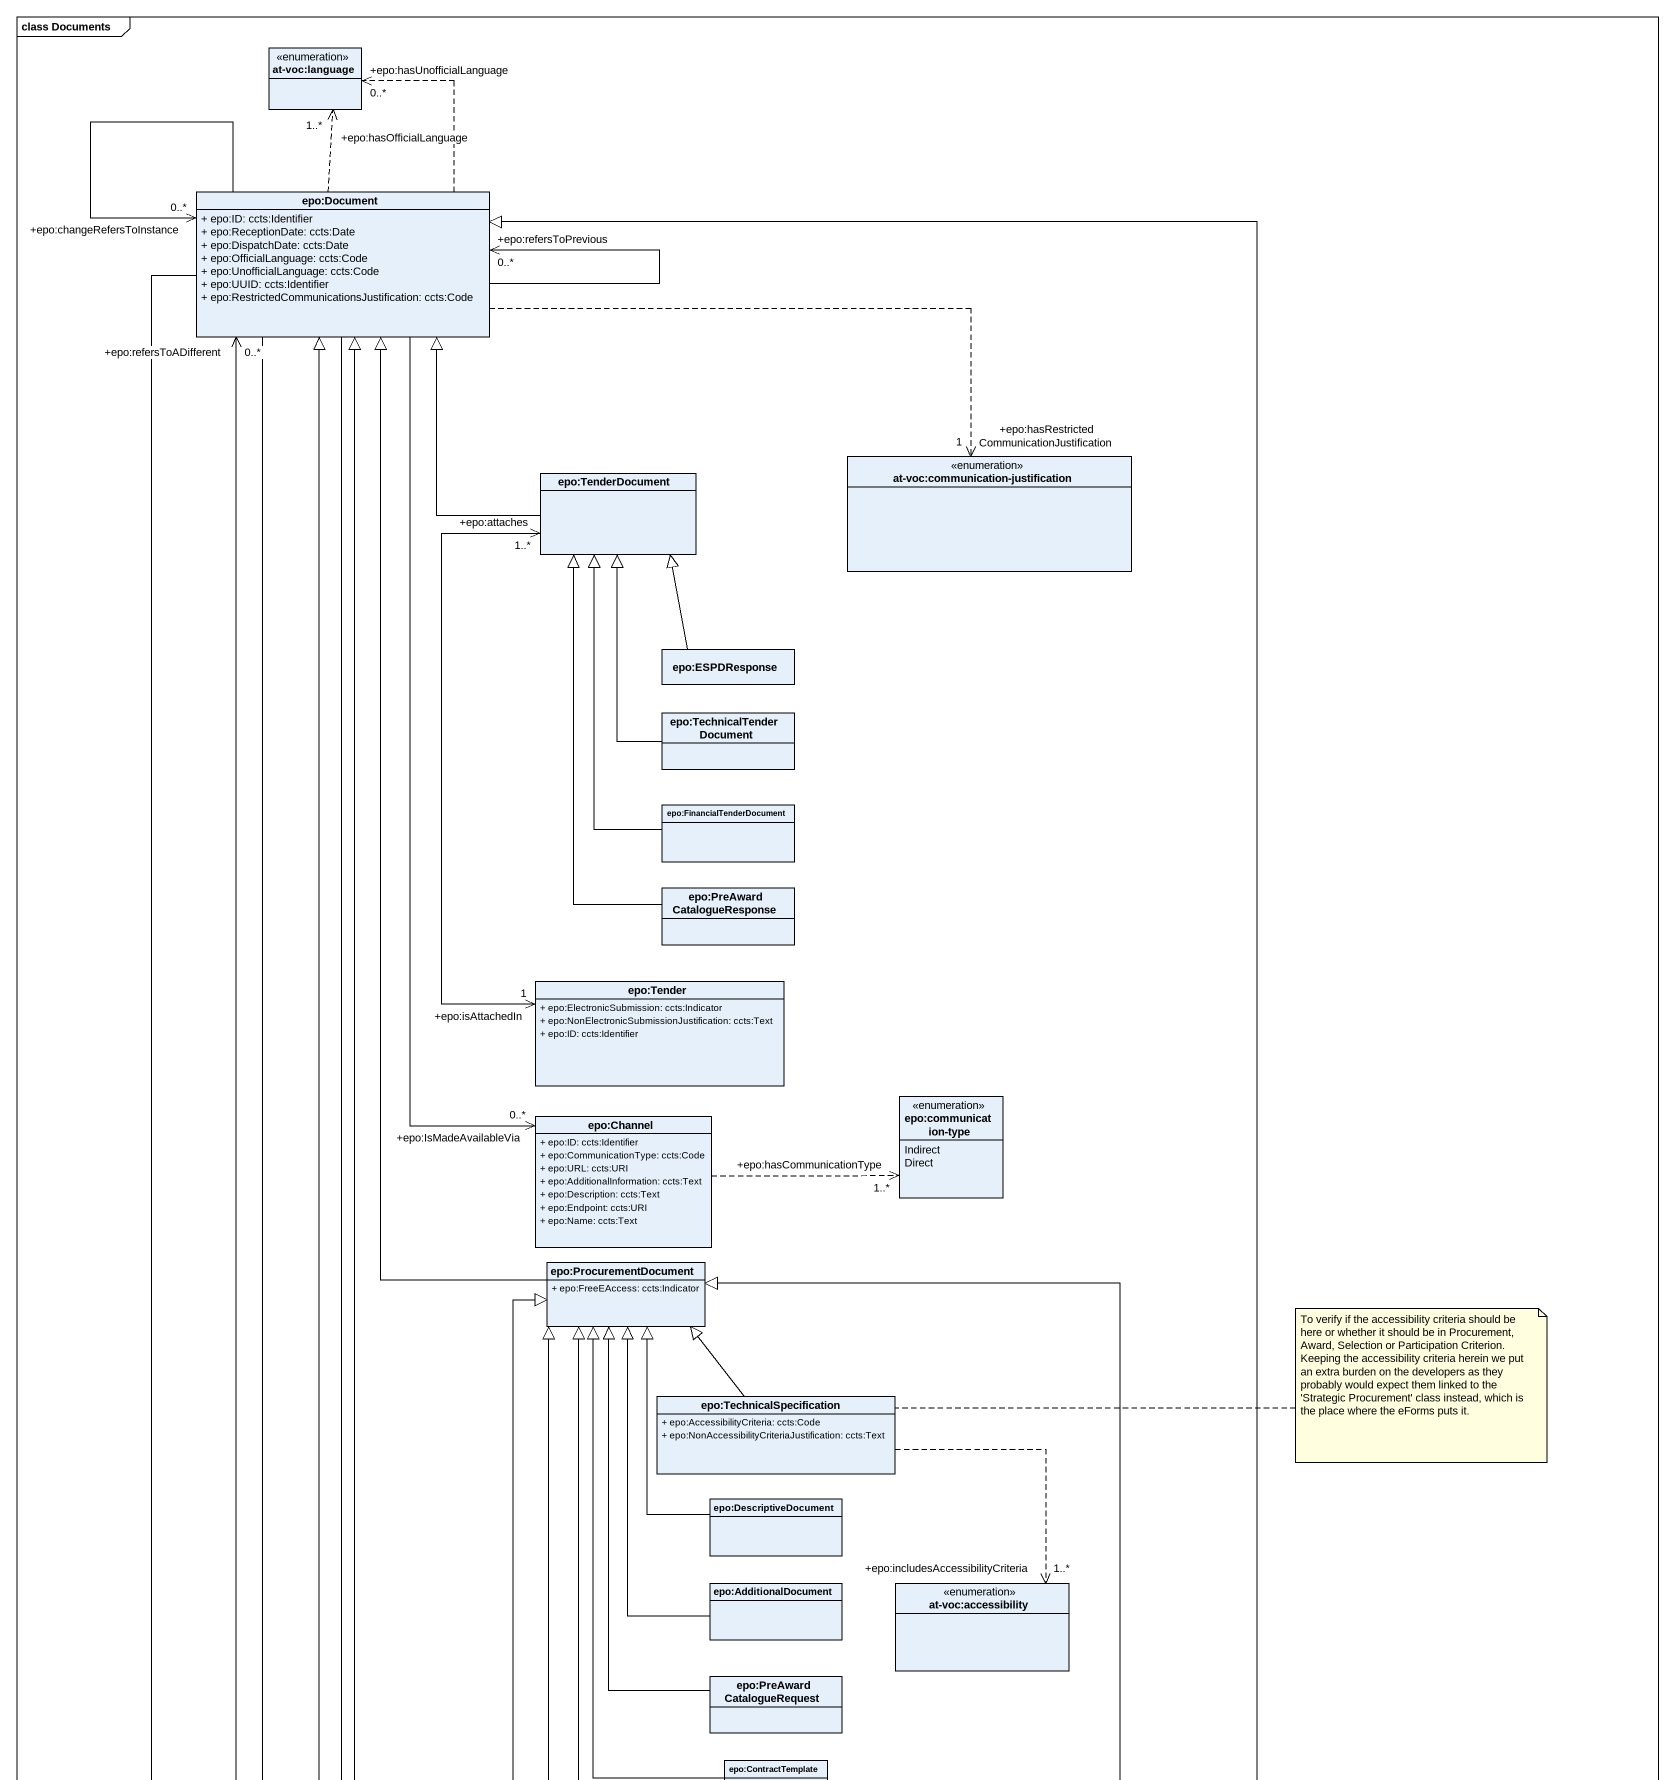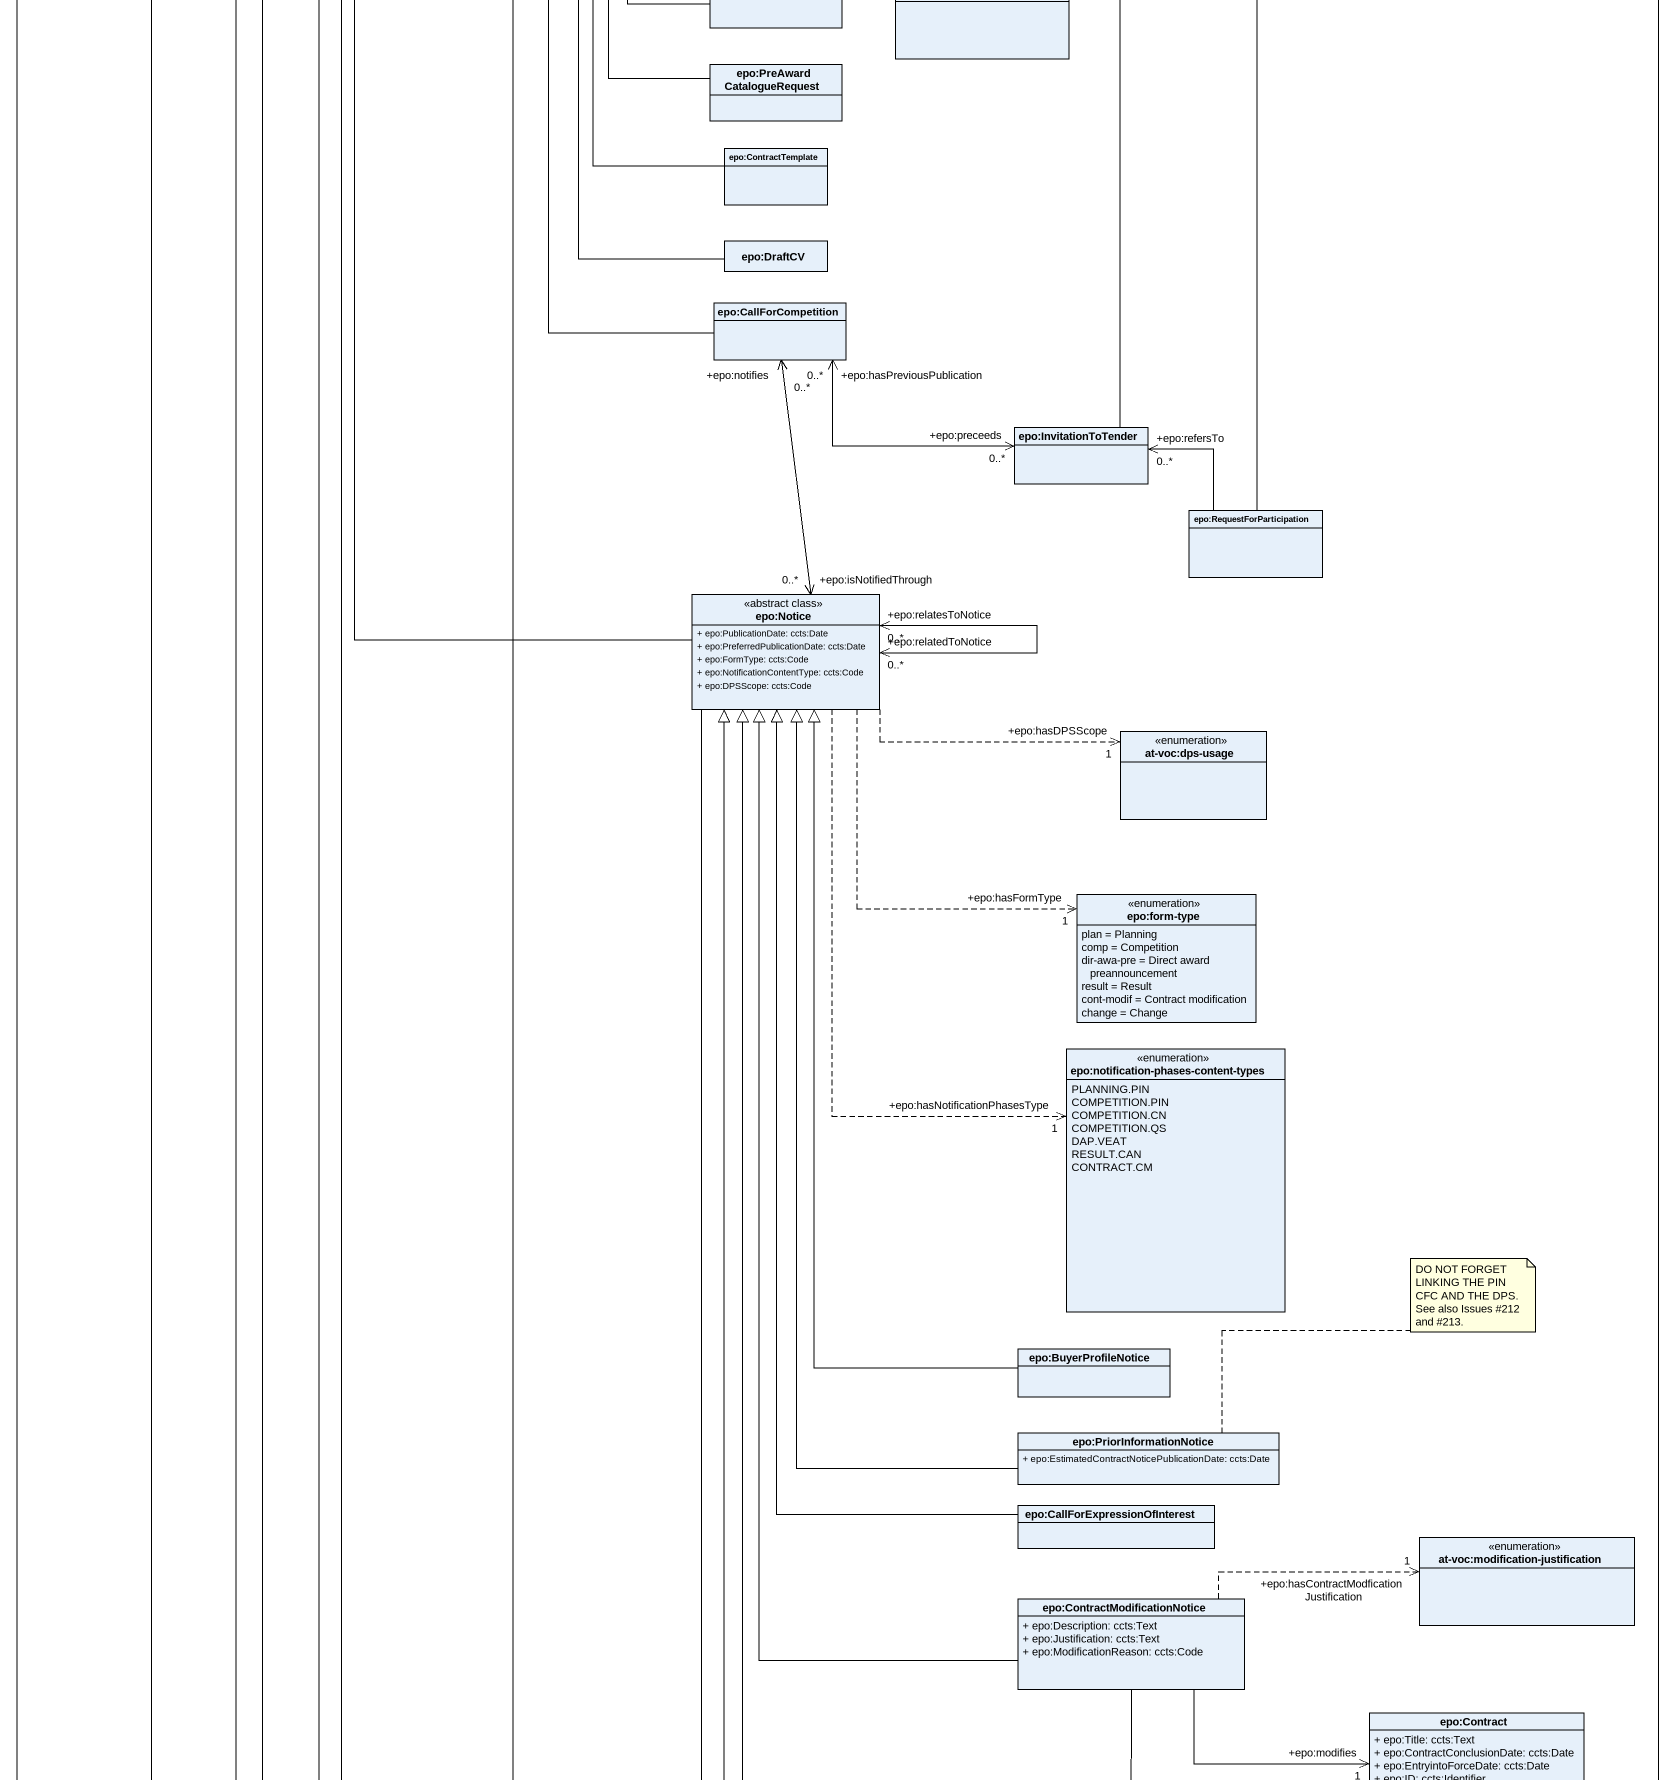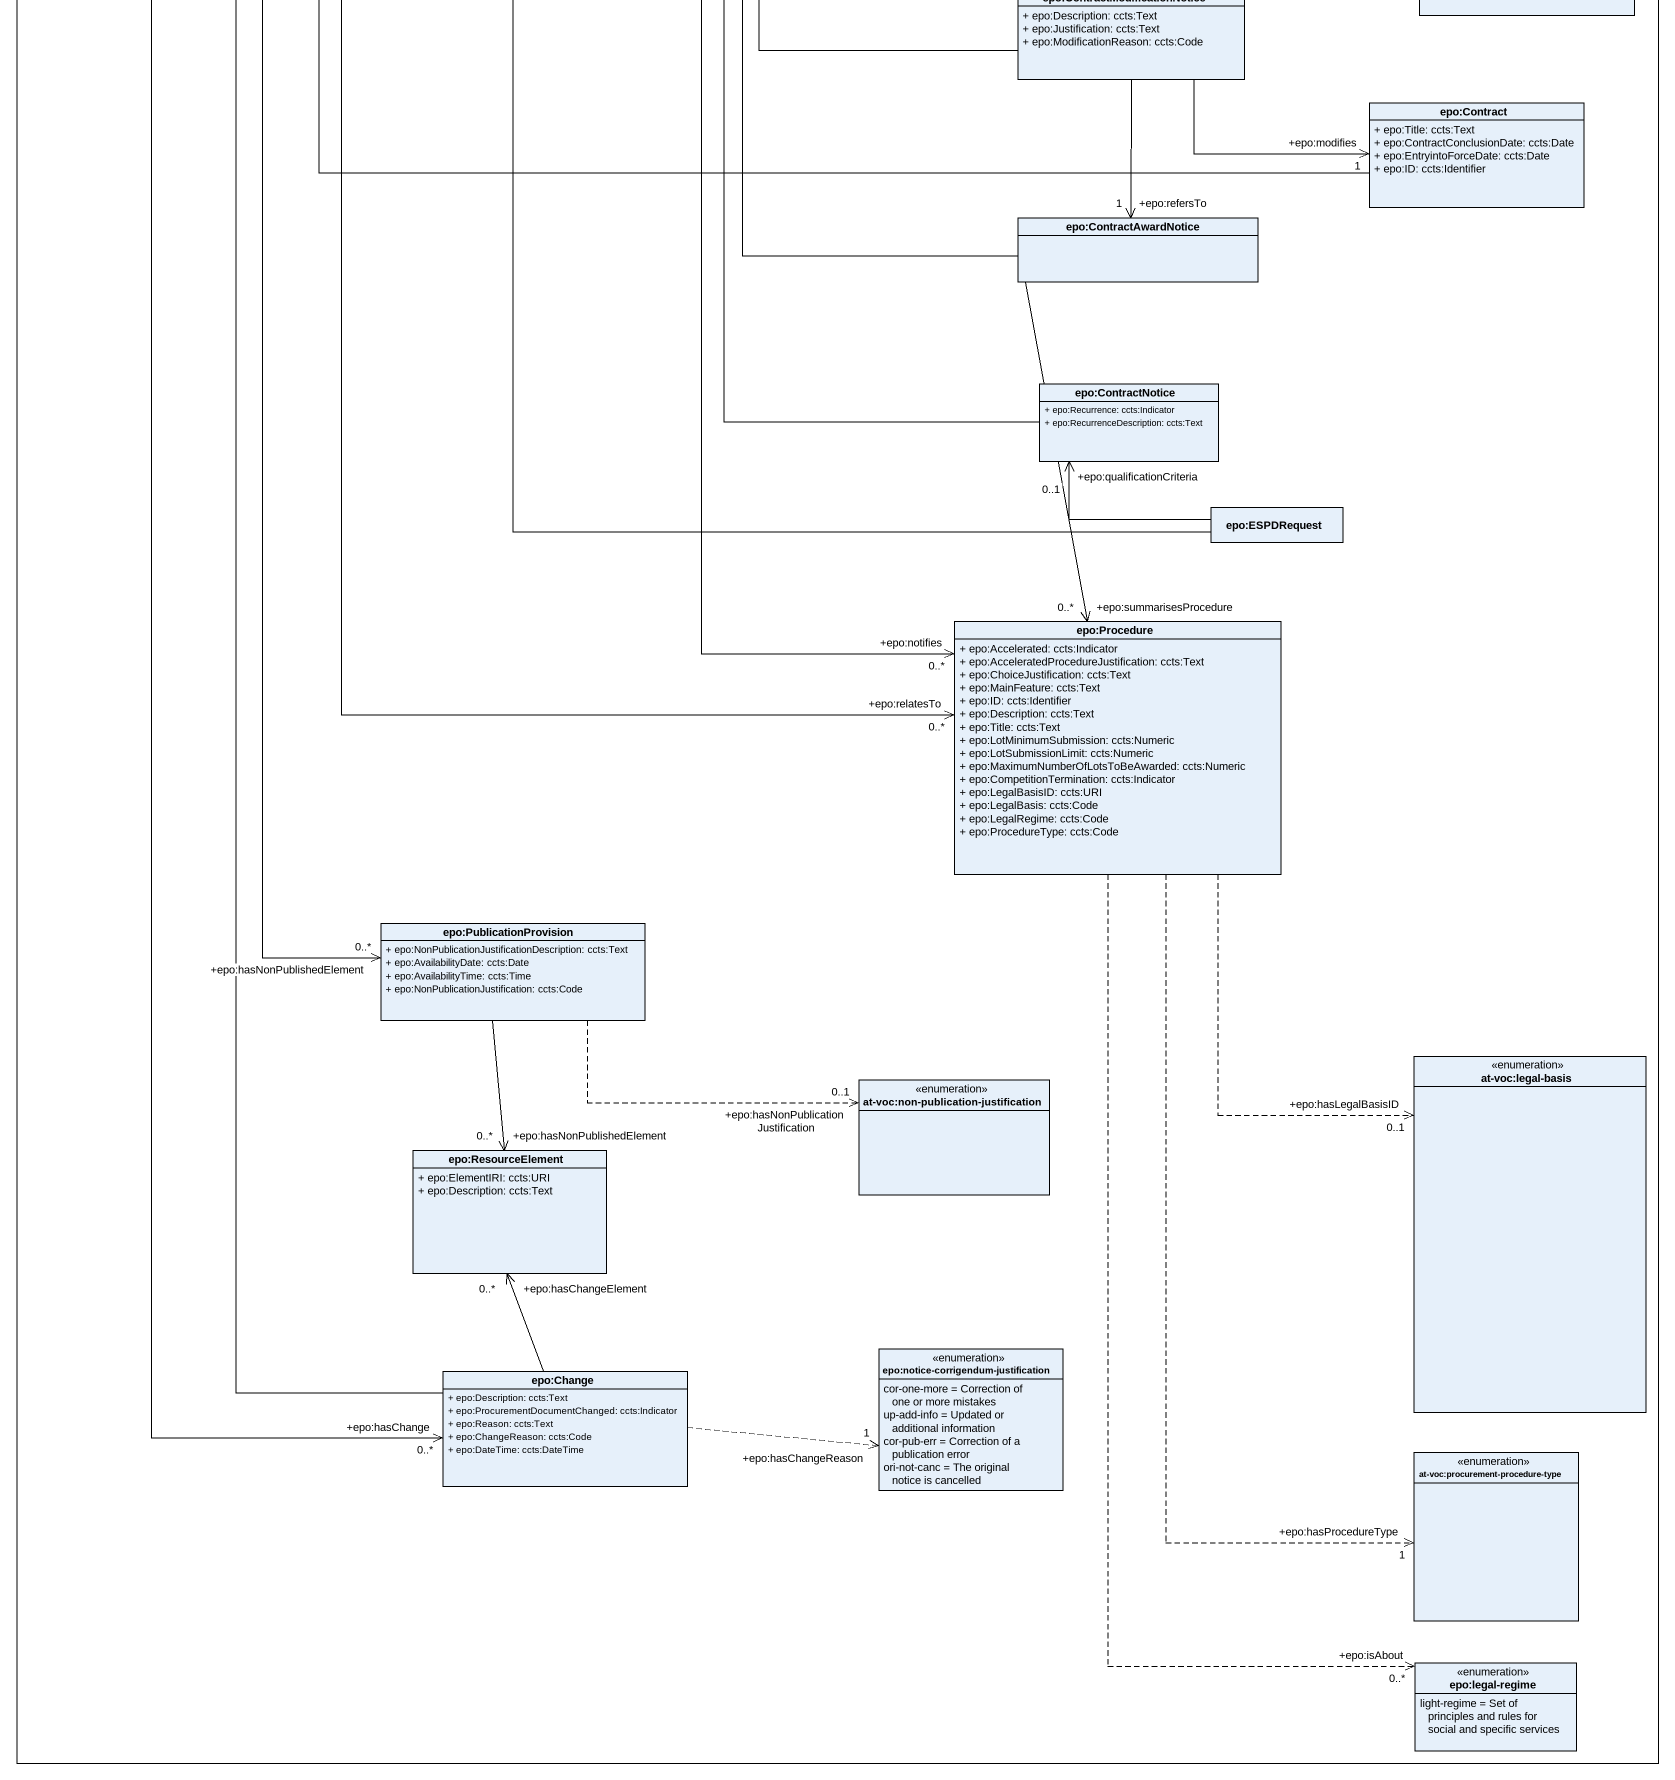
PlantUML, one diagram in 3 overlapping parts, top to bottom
@startuml
mainframe class Documents
hide circle
hide empty members
skinparam classAttributeIconSize 0
enum "at-voc:language" as at_voc_language
class "epo:Document" as epo_Document {
  + epo:ID: ccts:Identifier
  + epo:ReceptionDate: ccts:Date
  + epo:DispatchDate: ccts:Date
  + epo:OfficialLanguage: ccts:Code
  + epo:UnofficialLanguage: ccts:Code
  + epo:UUID: ccts:Identifier
  + epo:RestrictedCommunicationsJustification: ccts:Code
}
class "epo:TenderDocument" as epo_TenderDocument
enum "at-voc:communication-justification" as at_voc_communication
class "epo:ESPDResponse" as epo_ESPDResponse
class "epo:TechnicalTenderDocument" as epo_TechnicalTenderDocument
class "epo:FinancialTenderDocument" as epo_FinancialTenderDocument
class "epo:PreAwardCatalogueResponse" as epo_PreAwardCatalogueRespons
class "epo:Tender" as epo_Tender {
  + epo:ElectronicSubmission: ccts:Indicator
  + epo:NonElectronicSubmissionJustification: ccts:Text
  + epo:ID: ccts:Identifier
}
enum "epo:communication-type" as epo_communication_type {
  Indirect
  Direct
}
class "epo:Channel" as epo_Channel {
  + epo:ID: ccts:Identifier
  + epo:CommunicationType: ccts:Code
  + epo:URL: ccts:URI
  + epo:AdditionalInformation: ccts:Text
  + epo:Description: ccts:Text
  + epo:Endpoint: ccts:URI
  + epo:Name: ccts:Text
}
class "epo:ProcurementDocument" as epo_ProcurementDocument {
  + epo:FreeEAccess: ccts:Indicator
}
class "epo:TechnicalSpecification" as epo_TechnicalSpecification {
  + epo:AccessibilityCriteria: ccts:Code
  + epo:NonAccessibilityCriteriaJustification: ccts:Text
}
class "epo:DescriptiveDocument" as epo_DescriptiveDocument
class "epo:AdditionalDocument" as epo_AdditionalDocument
enum "at-voc:accessibility" as at_voc_accessibility
class "epo:PreAwardCatalogueRequest" as epo_PreAwardCatalogueRequest
class "epo:ContractTemplate" as epo_ContractTemplate
class "epo:DraftCV" as epo_DraftCV
class "epo:CallForCompetition" as epo_CallForCompetition
class "epo:InvitationToTender" as epo_InvitationToTender
class "epo:RequestForParticipation" as epo_RequestForParticipation
class "epo:Notice" as epo_Notice <<abstract class>> {
  + epo:PublicationDate: ccts:Date
  + epo:PreferredPublicationDate: ccts:Date
  + epo:FormType: ccts:Code
  + epo:NotificationContentType: ccts:Code
  + epo:DPSScope: ccts:Code
}
enum "at-voc:dps-usage" as at_voc_dps_usage
enum "epo:form-type" as epo_form_type {
  plan = Planning
  comp = Competition
  dir-awa-pre = Direct award preannouncement
  result = Result
  cont-modif = Contract modification
  change = Change
}
enum "epo:notification-phases-content-types" as epo_notification_phases {
  PLANNING.PIN
  COMPETITION.PIN
  COMPETITION.CN
  COMPETITION.QS
  DAP.VEAT
  RESULT.CAN
  CONTRACT.CM
}
class "epo:BuyerProfileNotice" as epo_BuyerProfileNotice
class "epo:PriorInformationNotice" as epo_PriorInformationNotice {
  + epo:EstimatedContractNoticePublicationDate: ccts:Date
}
class "epo:CallForExpressionOfInterest" as epo_CallForExpressionOfInter
enum "at-voc:modification-justification" as at_voc_modification
class "epo:ContractModificationNotice" as epo_ContractModificationNoti {
  + epo:Description: ccts:Text
  + epo:Justification: ccts:Text
  + epo:ModificationReason: ccts:Code
}
class "epo:Contract" as epo_Contract {
  + epo:Title: ccts:Text
  + epo:ContractConclusionDate: ccts:Date
  + epo:EntryintoForceDate: ccts:Date
  + epo:ID: ccts:Identifier
}
class "epo:ContractAwardNotice" as epo_ContractAwardNotice
class "epo:ContractNotice" as epo_ContractNotice {
  + epo:Recurrence: ccts:Indicator
  + epo:RecurrenceDescription: ccts:Text
}
class "epo:ESPDRequest" as epo_ESPDRequest
class "epo:Procedure" as epo_Procedure {
  + epo:Accelerated: ccts:Indicator
  + epo:AcceleratedProcedureJustification: ccts:Text
  + epo:ChoiceJustification: ccts:Text
  + epo:MainFeature: ccts:Text
  + epo:ID: ccts:Identifier
  + epo:Description: ccts:Text
  + epo:Title: ccts:Text
  + epo:LotMinimumSubmission: ccts:Numeric
  + epo:LotSubmissionLimit: ccts:Numeric
  + epo:MaximumNumberOfLotsToBeAwarded: ccts:Numeric
  + epo:CompetitionTermination: ccts:Indicator
  + epo:LegalBasisID: ccts:URI
  + epo:LegalBasis: ccts:Code
  + epo:LegalRegime: ccts:Code
  + epo:ProcedureType: ccts:Code
}
class "epo:PublicationProvision" as epo_PublicationProvision {
  + epo:NonPublicationJustificationDescription: ccts:Text
  + epo:AvailabilityDate: ccts:Date
  + epo:AvailabilityTime: ccts:Time
  + epo:NonPublicationJustification: ccts:Code
}
enum "at-voc:legal-basis" as at_voc_legal_basis
enum "at-voc:non-publication-justification" as at_voc_non_publication
class "epo:ResourceElement" as epo_ResourceElement {
  + epo:ElementIRI: ccts:URI
  + epo:Description: ccts:Text
}
class "epo:Change" as epo_Change {
  + epo:Description: ccts:Text
  + epo:ProcurementDocumentChanged: ccts:Indicator
  + epo:Reason: ccts:Text
  + epo:ChangeReason: ccts:Code
  + epo:DateTime: ccts:DateTime
}
enum "epo:notice-corrigendum-justification" as epo_notice_corrigendum {
  cor-one-more = Correction of one or more mistakes
  up-add-info = Updated or additional information
  cor-pub-err = Correction of a publication error
  ori-not-canc = The original notice is cancelled
}
enum "at-voc:procurement-procedure-type" as at_voc_procurement
enum "epo:legal-regime" as epo_legal_regime {
  light-regime = Set of principles and rules for social and specific services
}
epo_Document .up.> "+epo:hasUnofficialLanguage\n0..*" at_voc_language
epo_Document .up.> "+epo:hasOfficialLanguage\n1..*" at_voc_language
epo_Document --> "+epo:refersToPrevious\n0..*" epo_Document
epo_Document --> "+epo:changeRefersToInstance\n0..*" epo_Document
epo_Document .right.> "+epo:hasRestrictedCommunicationJustification\n1" at_voc_communication
epo_Document --> "+epo:IsMadeAvailableVia\n0..*" epo_Channel
epo_Document --> "+epo:relatesTo\n0..*" epo_Procedure
epo_Document --> "+epo:hasNonPublishedElement\n0..*" epo_PublicationProvision
epo_Document --> "+epo:hasChange\n0..*" epo_Change
epo_TenderDocument -up-|> epo_Document
epo_ESPDResponse -up-|> epo_TenderDocument
epo_TechnicalTenderDocument -up-|> epo_TenderDocument
epo_FinancialTenderDocument -up-|> epo_TenderDocument
epo_PreAwardCatalogueRespons -up-|> epo_TenderDocument
epo_Tender "+epo:isAttachedIn\n1" <-up-> "+epo:attaches\n1..*" epo_TenderDocument
epo_Channel .right.> "+epo:hasCommunicationType\n1..*" epo_communication_type
epo_ProcurementDocument -up-|> epo_Document
epo_TechnicalSpecification -up-|> epo_ProcurementDocument
epo_TechnicalSpecification ..> "+epo:includesAccessibilityCriteria\n1..*" at_voc_accessibility
epo_DescriptiveDocument -up-|> epo_ProcurementDocument
epo_AdditionalDocument -up-|> epo_ProcurementDocument
epo_PreAwardCatalogueRequest -up-|> epo_ProcurementDocument
epo_ContractTemplate -up-|> epo_ProcurementDocument
epo_DraftCV -up-|> epo_ProcurementDocument
epo_CallForCompetition -up-|> epo_ProcurementDocument
epo_CallForCompetition "+epo:notifies\n0..*" <--> "+epo:isNotifiedThrough\n0..*" epo_Notice
epo_InvitationToTender -up-|> epo_ProcurementDocument
epo_InvitationToTender "+epo:preceeds\n0..*" <-left-> "+epo:hasPreviousPublication\n0..*" epo_CallForCompetition
epo_RequestForParticipation -up-|> epo_Document
epo_RequestForParticipation -left-> "+epo:refersTo\n0..*" epo_InvitationToTender
epo_Notice -up-|> epo_Document
epo_Notice "+epo:relatedToNotice\n0..*" <--> "+epo:relatesToNotice\n0..*" epo_Notice
epo_Notice .right.> "+epo:hasDPSScope\n1" at_voc_dps_usage
epo_Notice ..> "+epo:hasFormType\n1" epo_form_type
epo_Notice ..> "+epo:hasNotificationPhasesType\n1" epo_notification_phases
epo_Notice --> "+epo:notifies\n0..*" epo_Procedure
epo_BuyerProfileNotice -up-|> epo_Notice
epo_PriorInformationNotice -up-|> epo_Notice
epo_CallForExpressionOfInter -up-|> epo_Notice
epo_ContractModificationNoti -up-|> epo_Notice
epo_ContractModificationNoti .right.> "+epo:hasContractModficationJustification\n1" at_voc_modification
epo_ContractModificationNoti -right-> "+epo:modifies\n1" epo_Contract
epo_ContractModificationNoti --> "+epo:refersTo\n1" epo_ContractAwardNotice
epo_Contract -up-|> epo_Document
epo_ContractAwardNotice -up-|> epo_Notice
epo_ContractAwardNotice --> "+epo:summarisesProcedure\n0..*" epo_Procedure
epo_ContractNotice -up-|> epo_Notice
epo_ESPDRequest -up-|> epo_ProcurementDocument
epo_ESPDRequest -up-> "+epo:qualificationCriteria\n0..1" epo_ContractNotice
epo_Procedure ..> "+epo:hasLegalBasisID\n0..1" at_voc_legal_basis
epo_Procedure ..> "+epo:hasProcedureType\n1" at_voc_procurement
epo_Procedure ..> "+epo:isAbout\n0..*" epo_legal_regime
epo_PublicationProvision .right.> "+epo:hasNonPublicationJustification\n0..1" at_voc_non_publication
epo_PublicationProvision --> "+epo:hasNonPublishedElement\n0..*" epo_ResourceElement
epo_Change -up-> "+epo:refersToADifferent\n0..*" epo_Document
epo_Change -up-> "+epo:hasChangeElement\n0..*" epo_ResourceElement
epo_Change .right.> "+epo:hasChangeReason\n1" epo_notice_corrigendum
note right of epo_TechnicalSpecification
  To verify if the accessibility criteria should be here or whether it should be in Procurement, Award, Selection or Participation Criterion.
  Keeping the accessibility criteria herein we put an extra burden on the developers as they probably would expect them linked to the 'Strategic Procurement' class instead, which is the place where the eForms puts it.
end note
note right of epo_PriorInformationNotice : DO NOT FORGET LINKING THE PIN CFC AND THE DPS. See also Issues #212 and #213.
@enduml
